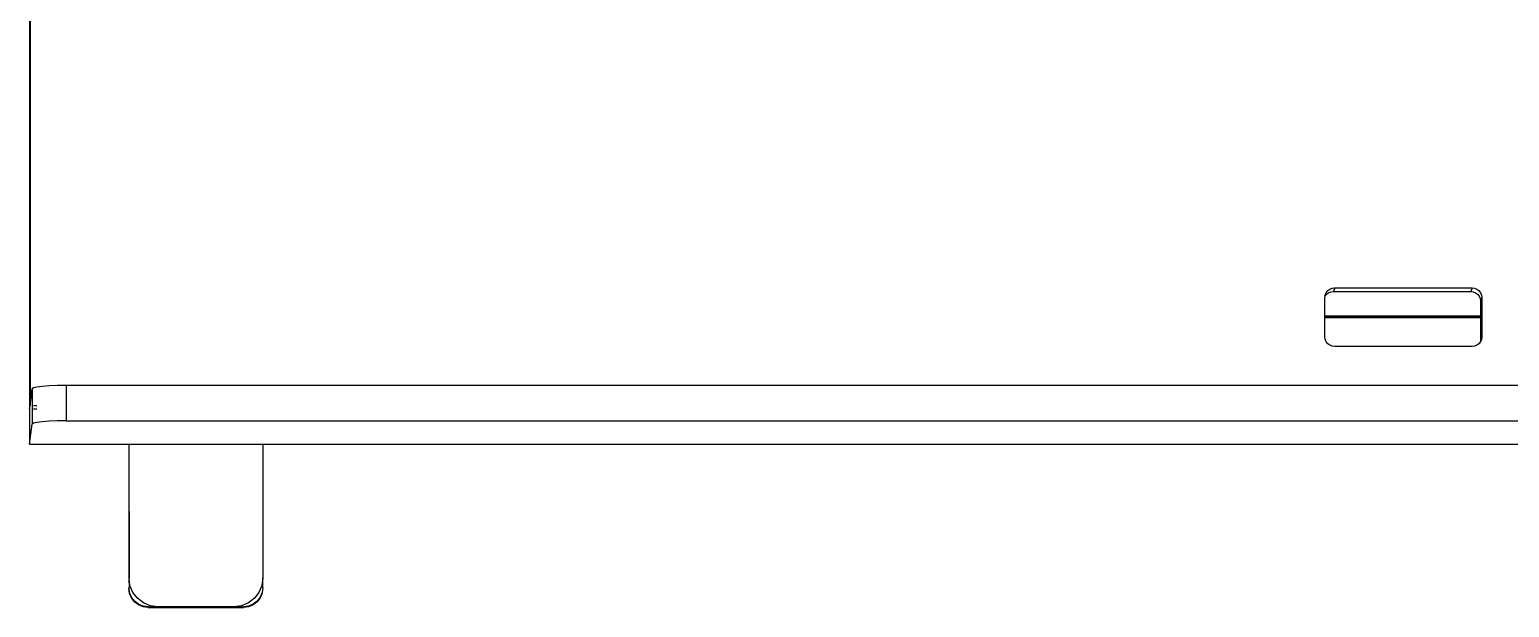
# Model space of a CAD drawing. Extents: x -4.2 to 4.2, y -5.7 to 5.7.
# Drawn here: x 0.285 to 0.882, y 2.201 to 2.434 of the extents above; entities that cross this region are included whole.
import ezdxf

# ---------------------------------------------------------------- set-up
doc = ezdxf.new("R2010")
doc.units = 0
doc.layers.get('0').update_dxf_attribs({"linetype": 'CONTINUOUS'})

msp = doc.modelspace()

# ---------------------------------------------------------------- linework, layer by layer
for p, q in [((0.28528, 2.83688), (0.28528, 2.28065)), ((0.28546, 2.83865), (0.28546, 2.28207)), ((0.80915, 2.32842), (0.80997, 2.32904)), ((0.80997, 2.32904), (0.81093, 2.32944)), ((0.81093, 2.32944), (0.81195, 2.32957)), ((0.81195, 2.32957), (0.81145, 2.32812)), ((0.81195, 2.32957), (0.86737, 2.32957)), ((0.86737, 2.32957), (0.86683, 2.32812)), ((0.86737, 2.32957), (0.8684, 2.32944)), ((0.8684, 2.32944), (0.86935, 2.32904)), ((0.86935, 2.32904), (0.87017, 2.32842)), ((0.808, 2.32563), (0.80807, 2.32622)), ((0.808, 2.31814), (0.808, 2.32563)), ((0.80807, 2.32622), (0.80865, 2.32697)), ((0.80807, 2.32622), (0.80813, 2.32665)), ((0.80813, 2.32665), (0.80852, 2.3276)), ((0.80852, 2.3276), (0.80915, 2.32842)), ((0.80865, 2.32697), (0.80947, 2.32759)), ((0.80947, 2.32759), (0.81042, 2.32799)), ((0.81042, 2.32799), (0.81145, 2.32812)), ((0.81145, 2.32812), (0.86683, 2.32812)), ((0.86683, 2.32812), (0.86785, 2.32799)), ((0.86785, 2.32799), (0.86881, 2.32759)), ((0.86881, 2.32759), (0.86963, 2.32697)), ((0.86963, 2.32697), (0.87026, 2.32615)), ((0.87017, 2.32842), (0.8708, 2.3276)), ((0.87026, 2.32615), (0.87065, 2.32519)), ((0.87065, 2.32519), (0.87079, 2.32417)), ((0.87133, 2.32562), (0.87079, 2.32417)), ((0.87079, 2.32417), (0.87079, 2.31814)), ((0.8708, 2.3276), (0.87119, 2.32664)), ((0.87119, 2.32664), (0.87133, 2.32562)), ((0.87133, 2.32562), (0.87133, 2.30978)), ((0.87079, 2.31814), (0.808, 2.31814)), ((0.808, 2.31806), (0.808, 2.31814)), ((0.808, 2.31806), (0.87079, 2.31806)), ((0.808, 2.31745), (0.808, 2.31806)), ((0.87079, 2.31745), (0.808, 2.31745)), ((0.808, 2.3098), (0.808, 2.31745)), ((0.87079, 2.31814), (0.87079, 2.31806)), ((0.87079, 2.31806), (0.87079, 2.31745)), ((0.87079, 2.31745), (0.87079, 2.30834)), ((0.80813, 2.30877), (0.808, 2.3098)), ((0.80853, 2.30782), (0.80813, 2.30877)), ((0.80916, 2.307), (0.80853, 2.30782)), ((0.80998, 2.30637), (0.80916, 2.307)), ((0.81093, 2.30597), (0.80998, 2.30637)), ((0.81196, 2.30584), (0.81093, 2.30597)), ((0.86738, 2.30584), (0.81196, 2.30584)), ((0.8684, 2.30597), (0.86738, 2.30584)), ((0.86936, 2.30637), (0.8684, 2.30597)), ((0.87018, 2.307), (0.86936, 2.30637)), ((0.8707, 2.30768), (0.87018, 2.307)), ((0.87079, 2.30834), (0.8707, 2.30768)), ((0.87081, 2.30782), (0.8707, 2.30768)), ((0.87133, 2.30978), (0.87079, 2.30834)), ((0.8712, 2.30876), (0.87081, 2.30782)), ((0.87133, 2.30978), (0.8712, 2.30876)), ((0.28546, 2.28207), (0.2863, 2.28881)), ((0.2868, 2.28916), (0.2863, 2.28881)), ((0.2863, 2.28881), (0.2863, 2.27451)), ((0.28819, 2.28948), (0.2868, 2.28916)), ((0.29037, 2.28976), (0.28819, 2.28948)), ((0.2932, 2.28998), (0.29037, 2.28976)), ((0.29647, 2.29011), (0.2932, 2.28998)), ((0.29997, 2.29016), (0.29647, 2.29011)), ((1.3853, 2.29016), (0.29997, 2.29016)), ((0.29997, 2.29016), (0.29997, 2.27586)), ((0.28528, 2.28065), (0.28546, 2.28207)), ((0.2868, 2.28207), (0.28819, 2.28207)), ((0.28528, 2.28065), (0.28528, 2.26641)), ((0.2868, 2.28065), (0.28819, 2.28065)), ((0.29037, 2.27546), (0.28819, 2.27518)), ((0.2932, 2.27568), (0.29037, 2.27546)), ((0.29647, 2.27581), (0.2932, 2.27568)), ((0.29997, 2.27586), (0.29647, 2.27581)), ((0.29997, 2.27586), (1.3853, 2.27586)), ((0.28528, 2.26641), (0.2863, 2.27451)), ((0.2868, 2.27486), (0.2863, 2.27451)), ((0.28819, 2.27518), (0.2868, 2.27486)), ((0.28528, 2.26641), (0.32535, 2.26641)), ((0.32535, 2.26641), (0.3254, 2.21242)), ((0.32535, 2.26641), (0.3254, 2.26641)), ((0.3254, 2.21242), (0.3254, 2.26641)), ((0.3254, 2.26641), (0.37938, 2.26641)), ((0.37938, 2.26641), (0.37938, 2.21242)), ((0.37938, 2.26641), (1.26637, 2.26641)), ((0.3254, 2.21242), (0.32535, 2.21212)), ((0.32535, 2.21212), (0.3254, 2.20856)), ((0.32579, 2.20943), (0.3254, 2.21242)), ((0.37938, 2.21242), (0.37899, 2.20943)), ((0.37938, 2.20856), (0.37938, 2.21242)), ((0.3254, 2.20856), (0.32535, 2.20827)), ((0.32562, 2.20627), (0.32535, 2.20827)), ((0.32566, 2.20657), (0.3254, 2.20856)), ((0.32639, 2.20441), (0.32562, 2.20627)), ((0.32643, 2.20471), (0.32566, 2.20657)), ((0.32695, 2.20664), (0.32579, 2.20943)), ((0.32761, 2.20281), (0.32639, 2.20441)), ((0.32766, 2.20311), (0.32643, 2.20471)), ((0.32879, 2.20424), (0.32695, 2.20664)), ((0.33118, 2.2024), (0.32879, 2.20424)), ((0.376, 2.20424), (0.3736, 2.2024)), ((0.37783, 2.20664), (0.376, 2.20424)), ((0.3783, 2.20441), (0.37707, 2.20281)), ((0.37835, 2.20471), (0.37713, 2.20311)), ((0.37899, 2.20943), (0.37783, 2.20664)), ((0.37907, 2.20627), (0.3783, 2.20441)), ((0.37912, 2.20657), (0.37835, 2.20471)), ((0.37912, 2.20657), (0.37907, 2.20627)), ((0.37938, 2.20856), (0.37912, 2.20657)), ((0.32921, 2.20159), (0.32761, 2.20281)), ((0.32925, 2.20189), (0.32766, 2.20311)), ((0.33107, 2.20082), (0.32921, 2.20159)), ((0.33111, 2.20111), (0.32925, 2.20189)), ((0.33306, 2.20056), (0.33107, 2.20082)), ((0.33311, 2.20085), (0.33111, 2.20111)), ((0.33397, 2.20125), (0.33118, 2.2024)), ((0.33311, 2.20085), (0.33306, 2.20056)), ((0.33306, 2.20056), (0.33692, 2.20056)), ((0.33311, 2.20085), (0.33697, 2.20085)), ((0.33697, 2.20085), (0.33397, 2.20125)), ((0.33697, 2.20085), (0.33692, 2.20056)), ((0.33692, 2.20056), (0.36777, 2.20056)), ((0.36782, 2.20085), (0.33697, 2.20085)), ((0.36782, 2.20085), (0.36777, 2.20056)), ((0.36777, 2.20056), (0.37162, 2.20056)), ((0.37081, 2.20125), (0.36782, 2.20085)), ((0.36782, 2.20085), (0.37167, 2.20085)), ((0.3736, 2.2024), (0.37081, 2.20125)), ((0.37167, 2.20085), (0.37162, 2.20056)), ((0.37362, 2.20082), (0.37162, 2.20056)), ((0.37367, 2.20111), (0.37167, 2.20085)), ((0.37548, 2.20159), (0.37362, 2.20082)), ((0.37553, 2.20189), (0.37367, 2.20111)), ((0.37707, 2.20281), (0.37548, 2.20159)), ((0.37713, 2.20311), (0.37553, 2.20189))]:
    msp.add_line(p, q)

doc.saveas('drawing.dxf')
